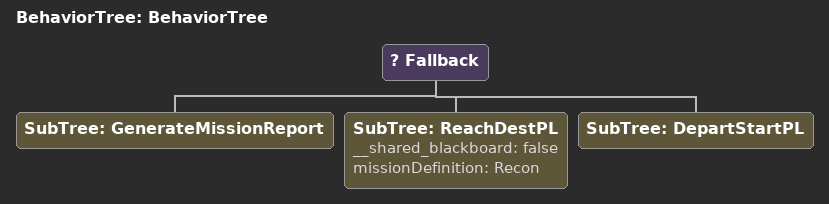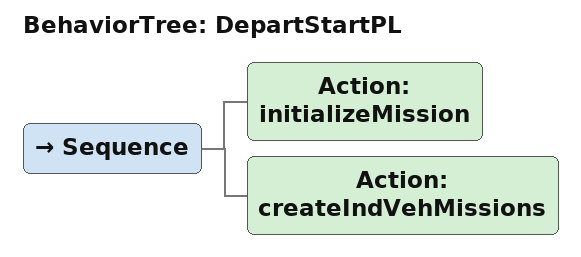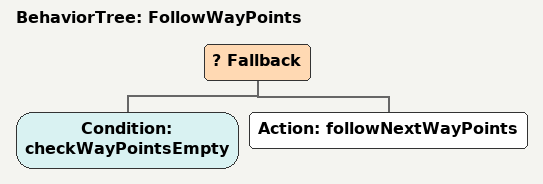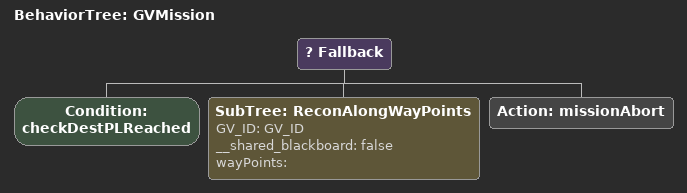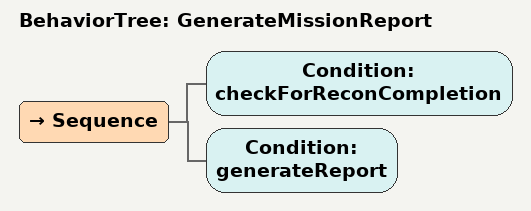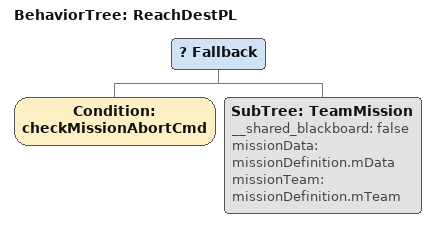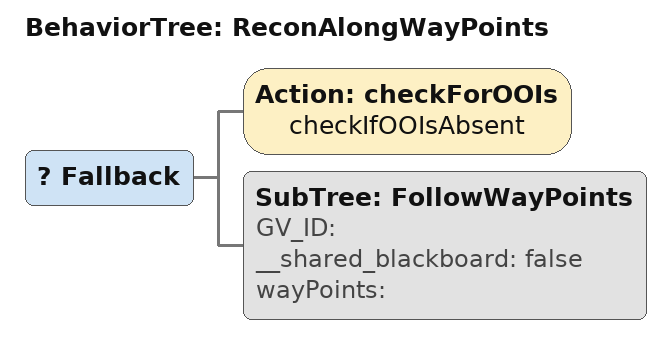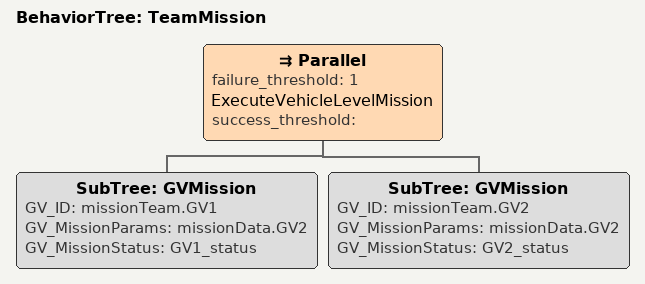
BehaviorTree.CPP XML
<?xml version="1.0"?>
<root main_tree_to_execute="BehaviorTree">
    <BehaviorTree ID="BehaviorTree">
        <Fallback>
            <SubTree ID="GenerateMissionReport"/>
            <SubTree ID="ReachDestPL" __shared_blackboard="false" missionDefinition="Recon"/>
            <SubTree ID="DepartStartPL"/>
        </Fallback>
    </BehaviorTree>
    <BehaviorTree ID="DepartStartPL">
        <Sequence>
            <Action ID="initializeMission"/>
            <Action ID="createIndVehMissions"/>
        </Sequence>
    </BehaviorTree>
    <BehaviorTree ID="FollowWayPoints">
        <Fallback>
            <Condition ID="checkWayPointsEmpty"/>
            <Action ID="followNextWayPoints"/>
        </Fallback>
    </BehaviorTree>
    <BehaviorTree ID="GVMission">
        <Fallback>
            <Condition ID="checkDestPLReached"/>
            <SubTree GV_ID="GV_ID" ID="ReconAlongWayPoints" __shared_blackboard="false" wayPoints=""/>
            <Action ID="missionAbort"/>
        </Fallback>
    </BehaviorTree>
    <BehaviorTree ID="GenerateMissionReport">
        <Sequence>
            <Condition ID="checkForReconCompletion"/>
            <Condition ID="generateReport"/>
        </Sequence>
    </BehaviorTree>
    <BehaviorTree ID="ReachDestPL">
        <Fallback>
            <Condition ID="checkMissionAbortCmd"/>
            <SubTree ID="TeamMission" __shared_blackboard="false" missionData="missionDefinition.mData" missionTeam="missionDefinition.mTeam"/>
        </Fallback>
    </BehaviorTree>
    <BehaviorTree ID="ReconAlongWayPoints">
        <Fallback>
            <Action ID="checkForOOIs" name="checkIfOOIsAbsent"/>
            <SubTree GV_ID="" ID="FollowWayPoints" __shared_blackboard="false" wayPoints=""/>
        </Fallback>
    </BehaviorTree>
    <BehaviorTree ID="TeamMission">
        <Parallel failure_threshold="1" name="ExecuteVehicleLevelMission" success_threshold="">
            <SubTree GV_ID="missionTeam.GV1" GV_MissionParams="missionData.GV2" GV_MissionStatus="GV1_status" ID="GVMission"/>
            <SubTree GV_ID="missionTeam.GV2" GV_MissionParams="missionData.GV2" GV_MissionStatus="GV2_status" ID="GVMission"/>
        </Parallel>
    </BehaviorTree>
</root>
